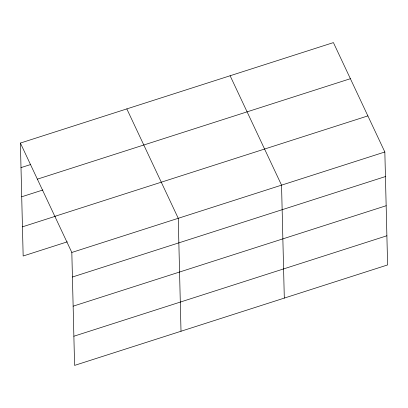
<?xml version="1.0" encoding="UTF-8"?>
<svg xmlns="http://www.w3.org/2000/svg" width="408" height="408" viewBox="0 0 408 408"><rect width="100%" height="100%" fill="white"/><g stroke="black" fill="none" stroke-linecap="round" stroke-linejoin="round"><path stroke-width="0.61" d="M20.4 143.06L333.413 42.6L384.841 151.995L387.6 264.94L74.588 365.4L71.823 252.455L20.4 143.06L23.159 256.005L67.305 241.837M21.002 167.617L30.677 164.516M37.373 179.158L350.385 78.703M21.711 196.784L42.876 189.995M54.856 216.352L367.868 115.898M22.445 226.838L55.1 216.357M71.823 252.455L384.841 151.995M72.425 277.017L385.438 176.557M73.139 306.184L386.152 205.724M73.873 336.233L386.886 235.773M230.117 75.75L281.546 185.145L284.305 298.095M126.827 108.9L178.25 218.3L181.009 331.245"/></g></svg>
